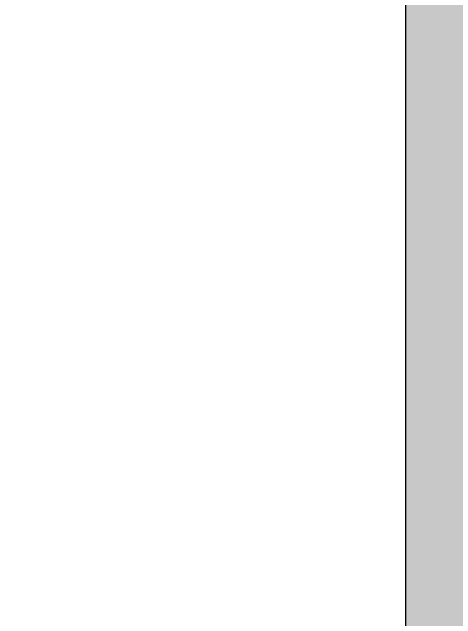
# Model space of a CAD drawing. Header units: millimetres. Extents: x -60946 to 138510, y -262288 to 24501.
# Drawn here: x -14350.3 to -14283, y -79525.3 to -79433.3 of the extents above; entities that cross this region are included whole.
import ezdxf

# ---------------------------------------------------------------- set-up
doc = ezdxf.new("R2010")
doc.units = ezdxf.units.MM
doc.layers.add('2)Тип-4', color=7, linetype='Continuous', lineweight=30, true_color=0x0080c0)
doc.layers.add('Размеры', color=7, linetype='Continuous', lineweight=9)
doc.layers.add('Стены внутренние', color=7, linetype='Continuous', lineweight=18)
doc.styles.add('GOST Common_3', font='', dxfattribs={"width": 0.9, "height": 200})
doc.styles.get('GOST Common_3').set_extended_font_data('GOST Common')
doc.dimstyles.new('ADSK_Основной_2_0_2', dxfattribs={"dimscale": 304.8, "dimtxt": 201.142999, "dimasz": 0.463911, "dimexe": 0.328084, "dimexo": 0.328084, "dimgap": 0.164042, "dimtad": 1, "dimdec": 3, "dimrnd": 0.001, "dimdsep": 46, "dimtxsty": 'GOST Common_3', "dimblk1": 'OBLIQUE', "dimblk2": 'OBLIQUE', "dimsah": 1, "dimcen": 0.09, "dimdle": 0.328084, "dimazin": 2, "dimtfac": 1, "dimtdec": 4, "dimtix": 1, "dimtmove": 0, "dimatfit": 3, "dimfxl": 1, "dimtvp": 1, "dimtolj": 1, "dimtzin": 0, "dimlwd": 20, "dimlwe": 20, "dimarcsym": 2})

# ---------------------------------------------------------------- blocks, each defined once
blk = doc.blocks.new('_Oblique')
at = {"color": 0, "linetype": 'ByBlock', "lineweight": -2}
blk.add_line((-0.5, -0.5), (0.5, 0.5), dxfattribs=at)
blk = doc.blocks.new('*D4687')
at = {"layer": 'Defpoints', "color": 0, "transparency": 16777216}
for p in [(-14689.51, -79369.067), (-14589.525, -79369.067), (-14290.638, -80369.067)]:
    blk.add_point(p, dxfattribs=at)
at = {"layer": 'Размеры', "color": 0, "lineweight": 20, "transparency": 16777216}
for p, q in [((-14589.525, -80469.067), (-14589.525, -79269.067)), ((-14589.51, -79369.067), (-14489.525, -79369.067)), ((-14390.638, -80369.067), (-14689.525, -80369.067))]:
    blk.add_line(p, q, dxfattribs=at)
at = {"layer": 'Размеры', "color": 0, "lineweight": 20, "transparency": 16777216, "xscale": 141.4, "yscale": 141.4, "zscale": 141.4}
for p, rotation in [((-14589.525, -79369.067), 90), ((-14589.525, -80369.067), 270)]:
    blk.add_blockref('_Oblique', p, dxfattribs=dict(at, rotation=rotation))
at = {"layer": 'Размеры', "color": 0, "lineweight": 9, "transparency": 16777216, "insert": (-14739.525, -79869.067), "char_height": 200, "width": 560.47304, "attachment_point": 5, "rotation": 90, "style": 'GOST Common_3'}
blk.add_mtext('\\A1;1000', dxfattribs=at)

msp = doc.modelspace()

# ---------------------------------------------------------------- hatches: boundary and pattern name
at = {"layer": '2)Тип-4', "true_color": 0x000080, "transparency": 33554687}
msp.add_hatch(color=176, dxfattribs=at).paths.add_polyline_path([(-14265.6385, -80369.0666), (-14265.6385, -79369.0666), (-14290.6385, -79369.0666), (-14290.6385, -80369.0666)])

# ---------------------------------------------------------------- linework, layer by layer
at = {"layer": 'Стены внутренние', "lineweight": 5}
msp.add_line((-14290.6385, -79369.0666), (-14290.6385, -80369.0666), dxfattribs=at)

# ---------------------------------------------------------------- dimensions: what is measured, and where the dimension line sits
at = {"layer": 'Размеры', "lineweight": 9}
dim = msp.add_linear_dim(base=(-14589.525, -79369.0666), p1=(-14290.6385, -80369.0666), p2=(-14689.5099, -79369.0666), angle=90, dimstyle='ADSK_Основной_2_0_2', override={"dimpost": '<>', "dimfxl": 1076.614338}, dxfattribs=at)
dim.commit()
dim.dimension.update_dxf_attribs({"geometry": '*D4687', "text_midpoint": (-14739.525, -79869.0666)})

doc.saveas('drawing.dxf')
